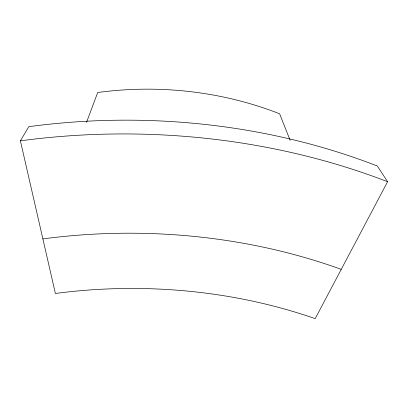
<?xml version="1.0" encoding="UTF-8"?>
<svg xmlns="http://www.w3.org/2000/svg" width="408" height="408" viewBox="0 0 408 408"><rect width="100%" height="100%" fill="white"/><g stroke="black" fill="none" stroke-linecap="round" stroke-linejoin="round"><path stroke-width="0.61" d="M86.557 122.288L97.706 92.514A311.84 261.533 0.3 0 1 279.618 113.771L290.18 140.429M387.6 181.718L315.19 318.633A425.707 308.509 -0.8 0 0 55.386 293.474L20.4 140.847L28.764 126.694A545.644 407.398 -0.4 0 1 377.318 166L387.6 181.718A569.624 418.226 -0.5 0 0 20.4 140.847M42.881 238.915A478.997 348.672 -0.7 0 1 341.251 269.356"/></g></svg>
